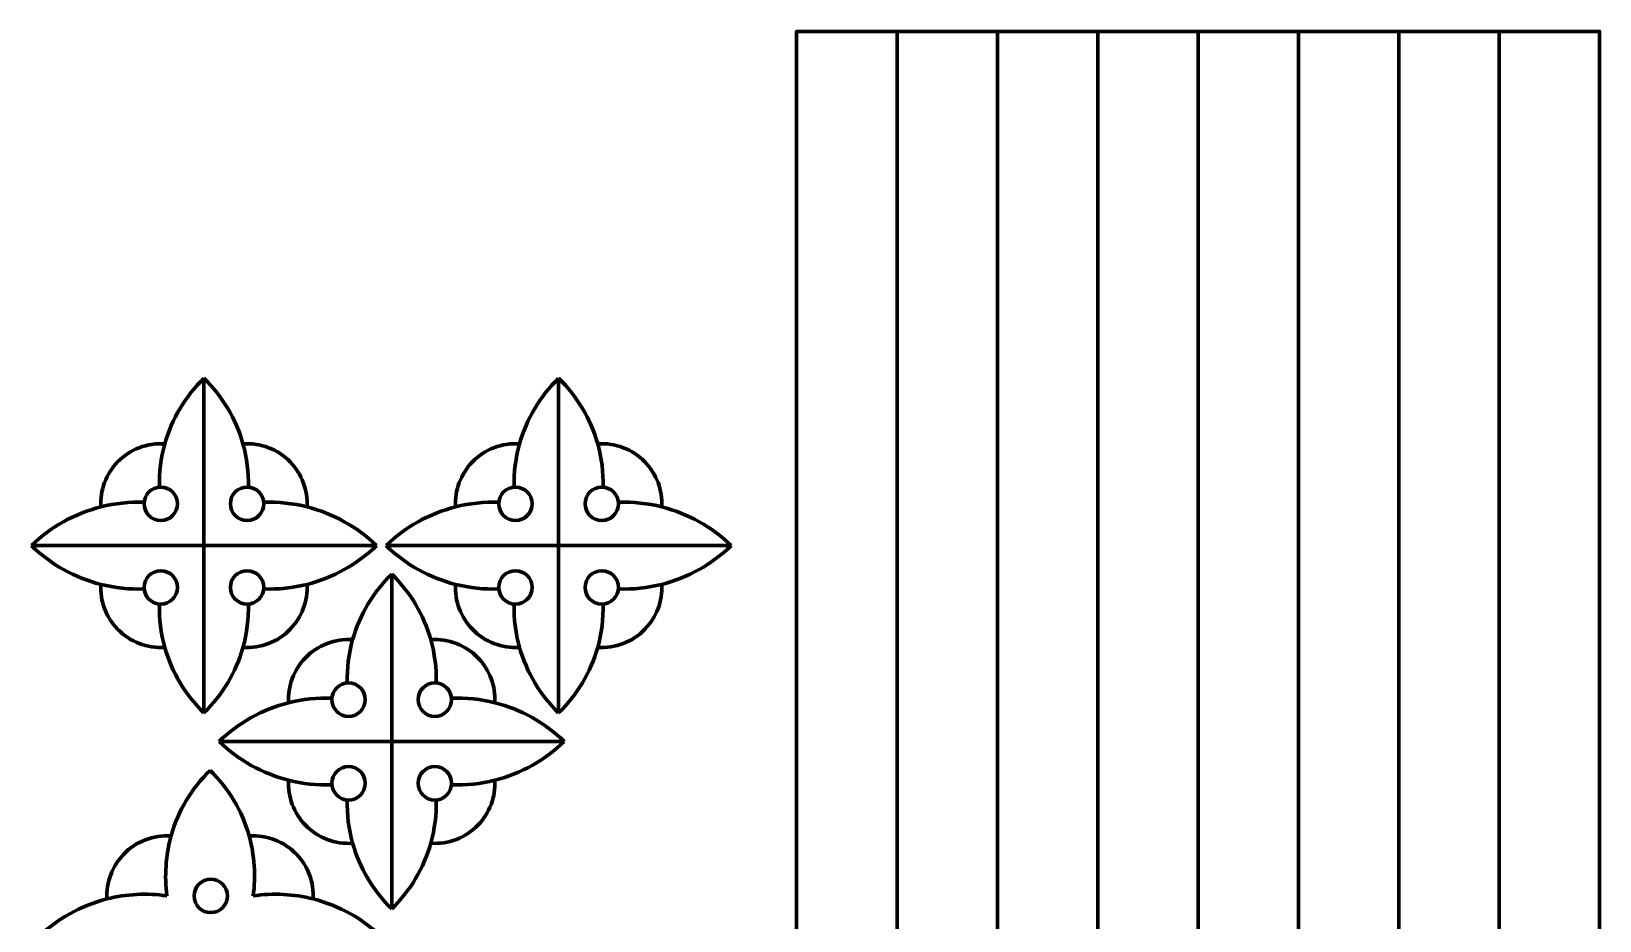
# Model space of a CAD drawing. Header units: inches. Extents: x -139 to 330, y -427 to 483.
# Drawn here: x -138.7 to 330.1, y 216.8 to 482.5 of the extents above; entities that cross this region are included whole.
import ezdxf

# ---------------------------------------------------------------- set-up
doc = ezdxf.new("R2010")
doc.units = ezdxf.units.IN
doc.header["$MEASUREMENT"] = 0
doc.layers.add('CUT', color=7, linetype='Continuous')
doc.layers.add('ENGRAVE', color=7, linetype='Continuous')

# ---------------------------------------------------------------- blocks, each defined once
blk = doc.blocks.new('block 2')
at = {"layer": 'CUT', "color": 1, "lineweight": 70, "true_color": 0xff0000}
blk.add_lwpolyline([(-12.65, 328.84), (-32.65, 328.84)], dxfattribs=at)
blk = doc.blocks.new('block 3')
at = {"layer": 'CUT', "color": 1, "lineweight": 70, "true_color": 0xff0000}
blk.add_open_spline([(-32.65, 328.84), (-26.86, 323.24), (-19.71, 319.25), (-11.9, 317.27)], degree=3, dxfattribs=at)
blk = doc.blocks.new('block 4')
at = {"layer": 'CUT', "color": 1, "lineweight": 70, "true_color": 0xff0000}
blk.add_open_spline([(-11.9, 317.27), (-12.16, 312.29), (-10.33, 307.42), (-6.86, 303.84)], degree=3, dxfattribs=at)
blk = doc.blocks.new('block 5')
at = {"layer": 'CUT', "color": 1, "lineweight": 70, "true_color": 0xff0000}
blk.add_open_spline([(-6.86, 303.84), (-3.18, 300.05), (1.98, 298.07), (7.25, 298.43)], degree=3, dxfattribs=at)
blk = doc.blocks.new('block 6')
at = {"layer": 'CUT', "color": 1, "lineweight": 70, "true_color": 0xff0000}
blk.add_open_spline([(7.25, 298.43), (9.35, 290.98), (13.37, 284.23), (18.93, 278.84)], degree=3, dxfattribs=at)
blk = doc.blocks.new('block 7')
at = {"layer": 'CUT', "color": 1, "lineweight": 70, "true_color": 0xff0000}
blk.add_lwpolyline([(18.93, 278.84), (18.93, 328.84)], dxfattribs=at)
blk = doc.blocks.new('block 8')
at = {"layer": 'CUT', "color": 1, "lineweight": 70, "true_color": 0xff0000}
blk.add_lwpolyline([(18.93, 328.84), (-31.07, 328.84)], dxfattribs=at)
blk = doc.blocks.new('block 9')
at = {"layer": 'CUT', "color": 1, "lineweight": 70, "true_color": 0xff0000}
blk.add_lwpolyline([(50.5, 328.84), (70.5, 328.84)], dxfattribs=at)
blk = doc.blocks.new('block 10')
at = {"layer": 'CUT', "color": 1, "lineweight": 70, "true_color": 0xff0000}
blk.add_open_spline([(49.76, 317.27), (57.56, 319.25), (64.72, 323.24), (70.5, 328.84)], degree=3, dxfattribs=at)
blk = doc.blocks.new('block 11')
at = {"layer": 'CUT', "color": 1, "lineweight": 70, "true_color": 0xff0000}
blk.add_open_spline([(44.71, 303.84), (48.19, 307.42), (50.01, 312.29), (49.76, 317.27)], degree=3, dxfattribs=at)
blk = doc.blocks.new('block 12')
at = {"layer": 'CUT', "color": 1, "lineweight": 70, "true_color": 0xff0000}
blk.add_open_spline([(30.6, 298.43), (35.87, 298.07), (41.04, 300.05), (44.71, 303.84)], degree=3, dxfattribs=at)
blk = doc.blocks.new('block 13')
at = {"layer": 'CUT', "color": 1, "lineweight": 70, "true_color": 0xff0000}
blk.add_open_spline([(18.93, 278.84), (24.48, 284.23), (28.51, 290.98), (30.6, 298.43)], degree=3, dxfattribs=at)
blk = doc.blocks.new('block 14')
at = {"layer": 'CUT', "color": 1, "lineweight": 70, "true_color": 0xff0000}
blk.add_lwpolyline([(18.93, 278.84), (18.93, 328.84)], dxfattribs=at)
blk = doc.blocks.new('block 15')
at = {"layer": 'CUT', "color": 1, "lineweight": 70, "true_color": 0xff0000}
blk.add_lwpolyline([(18.93, 328.84), (68.93, 328.84)], dxfattribs=at)
blk = doc.blocks.new('block 16')
at = {"layer": 'CUT', "color": 1, "lineweight": 70, "true_color": 0xff0000}
blk.add_open_spline([(36.82, 316.34), (36.82, 319.11), (34.58, 321.34), (31.82, 321.34), (29.06, 321.34), (26.82, 319.11), (26.82, 316.34), (26.82, 313.58), (29.06, 311.34), (31.82, 311.34), (34.58, 311.34), (36.82, 313.58), (36.82, 316.34), (36.82, 316.34), (36.82, 316.34), (36.82, 316.34)], degree=3, knots=[0, 0, 0, 0, 1, 1, 1, 2, 2, 2, 3, 3, 3, 4, 4, 4, 5, 5, 5, 5], dxfattribs=at)
blk = doc.blocks.new('block 17')
at = {"layer": 'CUT', "color": 1, "lineweight": 70, "true_color": 0xff0000}
blk.add_lwpolyline([(-12.65, 328.84), (-32.65, 328.84)], dxfattribs=at)
blk = doc.blocks.new('block 18')
at = {"layer": 'CUT', "color": 1, "lineweight": 70, "true_color": 0xff0000}
blk.add_open_spline([(-11.9, 340.42), (-19.71, 338.44), (-26.86, 334.45), (-32.65, 328.84)], degree=3, dxfattribs=at)
blk = doc.blocks.new('block 19')
at = {"layer": 'CUT', "color": 1, "lineweight": 70, "true_color": 0xff0000}
blk.add_open_spline([(-6.86, 353.84), (-10.33, 350.26), (-12.16, 345.4), (-11.9, 340.42)], degree=3, dxfattribs=at)
blk = doc.blocks.new('block 20')
at = {"layer": 'CUT', "color": 1, "lineweight": 70, "true_color": 0xff0000}
blk.add_open_spline([(7.25, 359.26), (1.98, 359.62), (-3.18, 357.64), (-6.86, 353.84)], degree=3, dxfattribs=at)
blk = doc.blocks.new('block 21')
at = {"layer": 'CUT', "color": 1, "lineweight": 70, "true_color": 0xff0000}
blk.add_open_spline([(18.93, 378.84), (13.37, 373.46), (9.35, 366.7), (7.25, 359.26)], degree=3, dxfattribs=at)
blk = doc.blocks.new('block 22')
at = {"layer": 'CUT', "color": 1, "lineweight": 70, "true_color": 0xff0000}
blk.add_lwpolyline([(18.93, 378.84), (18.93, 328.84)], dxfattribs=at)
blk = doc.blocks.new('block 23')
at = {"layer": 'CUT', "color": 1, "lineweight": 70, "true_color": 0xff0000}
blk.add_lwpolyline([(18.93, 328.84), (-31.07, 328.84)], dxfattribs=at)
blk = doc.blocks.new('block 24')
at = {"layer": 'CUT', "color": 1, "lineweight": 70, "true_color": 0xff0000}
blk.add_open_spline([(11.03, 341.34), (11.03, 344.11), (8.79, 346.34), (6.03, 346.34), (3.27, 346.34), (1.03, 344.11), (1.03, 341.34), (1.03, 338.58), (3.27, 336.34), (6.03, 336.34), (8.79, 336.34), (11.03, 338.58), (11.03, 341.34), (11.03, 341.34), (11.03, 341.34), (11.03, 341.34)], degree=3, knots=[0, 0, 0, 0, 1, 1, 1, 2, 2, 2, 3, 3, 3, 4, 4, 4, 5, 5, 5, 5], dxfattribs=at)
blk = doc.blocks.new('block 25')
at = {"layer": 'CUT', "color": 1, "lineweight": 70, "true_color": 0xff0000}
blk.add_lwpolyline([(50.5, 328.84), (70.5, 328.84)], dxfattribs=at)
blk = doc.blocks.new('block 26')
at = {"layer": 'CUT', "color": 1, "lineweight": 70, "true_color": 0xff0000}
blk.add_open_spline([(70.5, 328.84), (64.72, 334.45), (57.56, 338.44), (49.76, 340.42)], degree=3, dxfattribs=at)
blk = doc.blocks.new('block 27')
at = {"layer": 'CUT', "color": 1, "lineweight": 70, "true_color": 0xff0000}
blk.add_open_spline([(49.76, 340.42), (50.01, 345.4), (48.19, 350.26), (44.71, 353.84)], degree=3, dxfattribs=at)
blk = doc.blocks.new('block 28')
at = {"layer": 'CUT', "color": 1, "lineweight": 70, "true_color": 0xff0000}
blk.add_open_spline([(44.71, 353.84), (41.04, 357.64), (35.87, 359.62), (30.6, 359.26)], degree=3, dxfattribs=at)
blk = doc.blocks.new('block 29')
at = {"layer": 'CUT', "color": 1, "lineweight": 70, "true_color": 0xff0000}
blk.add_open_spline([(30.6, 359.26), (28.51, 366.7), (24.48, 373.46), (18.93, 378.84)], degree=3, dxfattribs=at)
blk = doc.blocks.new('block 30')
at = {"layer": 'CUT', "color": 1, "lineweight": 70, "true_color": 0xff0000}
blk.add_lwpolyline([(18.93, 378.84), (18.93, 328.84)], dxfattribs=at)
blk = doc.blocks.new('block 31')
at = {"layer": 'CUT', "color": 1, "lineweight": 70, "true_color": 0xff0000}
blk.add_lwpolyline([(18.93, 328.84), (68.93, 328.84)], dxfattribs=at)
blk = doc.blocks.new('block 32')
at = {"layer": 'CUT', "color": 1, "lineweight": 70, "true_color": 0xff0000}
blk.add_open_spline([(36.82, 341.34), (36.82, 344.11), (34.58, 346.34), (31.82, 346.34), (29.06, 346.34), (26.82, 344.11), (26.82, 341.34), (26.82, 338.58), (29.06, 336.34), (31.82, 336.34), (34.58, 336.34), (36.82, 338.58), (36.82, 341.34), (36.82, 341.34), (36.82, 341.34), (36.82, 341.34)], degree=3, knots=[0, 0, 0, 0, 1, 1, 1, 2, 2, 2, 3, 3, 3, 4, 4, 4, 5, 5, 5, 5], dxfattribs=at)
blk = doc.blocks.new('block 33')
at = {"layer": 'CUT', "color": 1, "lineweight": 70, "true_color": 0xff0000}
blk.add_open_spline([(11.03, 316.34), (11.03, 319.11), (8.79, 321.34), (6.03, 321.34), (3.27, 321.34), (1.03, 319.11), (1.03, 316.34), (1.03, 313.58), (3.27, 311.34), (6.03, 311.34), (8.79, 311.34), (11.03, 313.58), (11.03, 316.34), (11.03, 316.34), (11.03, 316.34), (11.03, 316.34)], degree=3, knots=[0, 0, 0, 0, 1, 1, 1, 2, 2, 2, 3, 3, 3, 4, 4, 4, 5, 5, 5, 5], dxfattribs=at)
blk = doc.blocks.new('block 34')
at = {"layer": 'CUT', "color": 1, "lineweight": 70, "true_color": 0xff0000}
blk.add_lwpolyline([(210.07, -127.48), (240.07, -127.48), (240.07, 482.52), (210.07, 482.52), (210.07, -127.48)], dxfattribs=at)
blk = doc.blocks.new('block 39')
at = {"layer": 'CUT', "color": 1, "lineweight": 70, "true_color": 0xff0000}
blk.add_lwpolyline([(120.07, -427.48), (150.07, -427.48), (150.07, 482.52), (120.07, 482.52), (120.07, -427.48)], dxfattribs=at)
blk = doc.blocks.new('block 40')
at = {"layer": 'CUT', "color": 1, "lineweight": 70, "true_color": 0xff0000}
blk.add_lwpolyline([(90.07, -427.48), (120.07, -427.48), (120.07, 482.52), (90.07, 482.52), (90.07, -427.48)], dxfattribs=at)
blk = doc.blocks.new('block 45')
at = {"layer": 'CUT', "color": 1, "lineweight": 70, "true_color": 0xff0000}
blk.add_lwpolyline([(180.07, -427.48), (210.07, -427.48), (210.07, 482.52), (180.07, 482.52), (180.07, -427.48)], dxfattribs=at)
blk = doc.blocks.new('block 46')
at = {"layer": 'CUT', "color": 1, "lineweight": 70, "true_color": 0xff0000}
blk.add_lwpolyline([(150.07, -427.48), (180.07, -427.48), (180.07, 482.52), (150.07, 482.52), (150.07, -427.48)], dxfattribs=at)
blk = doc.blocks.new('block 47')
at = {"layer": 'CUT', "color": 1, "lineweight": 70, "true_color": 0xff0000}
blk.add_lwpolyline([(240.07, -127.48), (270.07, -127.48), (270.07, 482.52), (240.07, 482.52), (240.07, -127.48)], dxfattribs=at)
blk = doc.blocks.new('block 48')
at = {"layer": 'CUT', "color": 1, "lineweight": 70, "true_color": 0xff0000}
blk.add_lwpolyline([(270.07, -417.48), (300.07, -417.48), (300.07, 482.52), (270.07, 482.52), (270.07, -417.48)], dxfattribs=at)
blk = doc.blocks.new('block 49')
at = {"layer": 'CUT', "color": 1, "lineweight": 70, "true_color": 0xff0000}
blk.add_lwpolyline([(300.07, -417.48), (330.07, -417.48), (330.07, 482.52), (300.07, 482.52), (300.07, -417.48)], dxfattribs=at)
blk = doc.blocks.new('block 97')
at = {"layer": 'CUT', "color": 1, "lineweight": 70, "true_color": 0xff0000}
blk.add_lwpolyline([(-118.66, 328.84), (-138.66, 328.84)], dxfattribs=at)
blk = doc.blocks.new('block 98')
at = {"layer": 'CUT', "color": 1, "lineweight": 70, "true_color": 0xff0000}
blk.add_open_spline([(-138.66, 328.84), (-132.87, 323.24), (-125.72, 319.25), (-117.91, 317.27)], degree=3, dxfattribs=at)
blk = doc.blocks.new('block 99')
at = {"layer": 'CUT', "color": 1, "lineweight": 70, "true_color": 0xff0000}
blk.add_open_spline([(-117.91, 317.27), (-118.17, 312.29), (-116.34, 307.42), (-112.87, 303.84)], degree=3, dxfattribs=at)
blk = doc.blocks.new('block 100')
at = {"layer": 'CUT', "color": 1, "lineweight": 70, "true_color": 0xff0000}
blk.add_open_spline([(-112.87, 303.84), (-109.19, 300.05), (-104.03, 298.07), (-98.76, 298.43)], degree=3, dxfattribs=at)
blk = doc.blocks.new('block 101')
at = {"layer": 'CUT', "color": 1, "lineweight": 70, "true_color": 0xff0000}
blk.add_open_spline([(-98.76, 298.43), (-96.66, 290.98), (-92.64, 284.23), (-87.08, 278.84)], degree=3, dxfattribs=at)
blk = doc.blocks.new('block 102')
at = {"layer": 'CUT', "color": 1, "lineweight": 70, "true_color": 0xff0000}
blk.add_lwpolyline([(-87.08, 278.84), (-87.08, 328.84)], dxfattribs=at)
blk = doc.blocks.new('block 103')
at = {"layer": 'CUT', "color": 1, "lineweight": 70, "true_color": 0xff0000}
blk.add_lwpolyline([(-87.08, 328.84), (-137.08, 328.84)], dxfattribs=at)
blk = doc.blocks.new('block 104')
at = {"layer": 'CUT', "color": 1, "lineweight": 70, "true_color": 0xff0000}
blk.add_lwpolyline([(-55.51, 328.84), (-35.51, 328.84)], dxfattribs=at)
blk = doc.blocks.new('block 105')
at = {"layer": 'CUT', "color": 1, "lineweight": 70, "true_color": 0xff0000}
blk.add_open_spline([(-56.26, 317.27), (-48.45, 319.25), (-41.29, 323.24), (-35.51, 328.84)], degree=3, dxfattribs=at)
blk = doc.blocks.new('block 106')
at = {"layer": 'CUT', "color": 1, "lineweight": 70, "true_color": 0xff0000}
blk.add_open_spline([(-61.3, 303.84), (-57.82, 307.42), (-56, 312.29), (-56.26, 317.27)], degree=3, dxfattribs=at)
blk = doc.blocks.new('block 107')
at = {"layer": 'CUT', "color": 1, "lineweight": 70, "true_color": 0xff0000}
blk.add_open_spline([(-75.41, 298.43), (-70.14, 298.07), (-64.97, 300.05), (-61.3, 303.84)], degree=3, dxfattribs=at)
blk = doc.blocks.new('block 108')
at = {"layer": 'CUT', "color": 1, "lineweight": 70, "true_color": 0xff0000}
blk.add_open_spline([(-87.08, 278.84), (-81.53, 284.23), (-77.5, 290.98), (-75.41, 298.43)], degree=3, dxfattribs=at)
blk = doc.blocks.new('block 109')
at = {"layer": 'CUT', "color": 1, "lineweight": 70, "true_color": 0xff0000}
blk.add_lwpolyline([(-87.08, 278.84), (-87.08, 328.84)], dxfattribs=at)
blk = doc.blocks.new('block 110')
at = {"layer": 'CUT', "color": 1, "lineweight": 70, "true_color": 0xff0000}
blk.add_lwpolyline([(-87.08, 328.84), (-37.08, 328.84)], dxfattribs=at)
blk = doc.blocks.new('block 111')
at = {"layer": 'CUT', "color": 1, "lineweight": 70, "true_color": 0xff0000}
blk.add_open_spline([(-69.19, 316.34), (-69.19, 319.11), (-71.43, 321.34), (-74.19, 321.34), (-76.95, 321.34), (-79.19, 319.11), (-79.19, 316.34), (-79.19, 313.58), (-76.95, 311.34), (-74.19, 311.34), (-71.43, 311.34), (-69.19, 313.58), (-69.19, 316.34), (-69.19, 316.34), (-69.19, 316.34), (-69.19, 316.34)], degree=3, knots=[0, 0, 0, 0, 1, 1, 1, 2, 2, 2, 3, 3, 3, 4, 4, 4, 5, 5, 5, 5], dxfattribs=at)
blk = doc.blocks.new('block 112')
at = {"layer": 'CUT', "color": 1, "lineweight": 70, "true_color": 0xff0000}
blk.add_lwpolyline([(-118.66, 328.84), (-138.66, 328.84)], dxfattribs=at)
blk = doc.blocks.new('block 113')
at = {"layer": 'CUT', "color": 1, "lineweight": 70, "true_color": 0xff0000}
blk.add_open_spline([(-117.91, 340.42), (-125.72, 338.44), (-132.87, 334.45), (-138.66, 328.84)], degree=3, dxfattribs=at)
blk = doc.blocks.new('block 114')
at = {"layer": 'CUT', "color": 1, "lineweight": 70, "true_color": 0xff0000}
blk.add_open_spline([(-112.87, 353.84), (-116.34, 350.26), (-118.17, 345.4), (-117.91, 340.42)], degree=3, dxfattribs=at)
blk = doc.blocks.new('block 115')
at = {"layer": 'CUT', "color": 1, "lineweight": 70, "true_color": 0xff0000}
blk.add_open_spline([(-98.76, 359.26), (-104.03, 359.62), (-109.19, 357.64), (-112.87, 353.84)], degree=3, dxfattribs=at)
blk = doc.blocks.new('block 116')
at = {"layer": 'CUT', "color": 1, "lineweight": 70, "true_color": 0xff0000}
blk.add_open_spline([(-87.08, 378.84), (-92.64, 373.46), (-96.66, 366.7), (-98.76, 359.26)], degree=3, dxfattribs=at)
blk = doc.blocks.new('block 117')
at = {"layer": 'CUT', "color": 1, "lineweight": 70, "true_color": 0xff0000}
blk.add_lwpolyline([(-87.08, 378.84), (-87.08, 328.84)], dxfattribs=at)
blk = doc.blocks.new('block 118')
at = {"layer": 'CUT', "color": 1, "lineweight": 70, "true_color": 0xff0000}
blk.add_lwpolyline([(-87.08, 328.84), (-137.08, 328.84)], dxfattribs=at)
blk = doc.blocks.new('block 119')
at = {"layer": 'CUT', "color": 1, "lineweight": 70, "true_color": 0xff0000}
blk.add_open_spline([(-94.98, 341.34), (-94.98, 344.11), (-97.22, 346.34), (-99.98, 346.34), (-102.74, 346.34), (-104.98, 344.11), (-104.98, 341.34), (-104.98, 338.58), (-102.74, 336.34), (-99.98, 336.34), (-97.22, 336.34), (-94.98, 338.58), (-94.98, 341.34), (-94.98, 341.34), (-94.98, 341.34), (-94.98, 341.34)], degree=3, knots=[0, 0, 0, 0, 1, 1, 1, 2, 2, 2, 3, 3, 3, 4, 4, 4, 5, 5, 5, 5], dxfattribs=at)
blk = doc.blocks.new('block 120')
at = {"layer": 'CUT', "color": 1, "lineweight": 70, "true_color": 0xff0000}
blk.add_lwpolyline([(-55.51, 328.84), (-35.51, 328.84)], dxfattribs=at)
blk = doc.blocks.new('block 121')
at = {"layer": 'CUT', "color": 1, "lineweight": 70, "true_color": 0xff0000}
blk.add_open_spline([(-35.51, 328.84), (-41.29, 334.45), (-48.45, 338.44), (-56.26, 340.42)], degree=3, dxfattribs=at)
blk = doc.blocks.new('block 122')
at = {"layer": 'CUT', "color": 1, "lineweight": 70, "true_color": 0xff0000}
blk.add_open_spline([(-56.26, 340.42), (-56, 345.4), (-57.82, 350.26), (-61.3, 353.84)], degree=3, dxfattribs=at)
blk = doc.blocks.new('block 123')
at = {"layer": 'CUT', "color": 1, "lineweight": 70, "true_color": 0xff0000}
blk.add_open_spline([(-61.3, 353.84), (-64.97, 357.64), (-70.14, 359.62), (-75.41, 359.26)], degree=3, dxfattribs=at)
blk = doc.blocks.new('block 124')
at = {"layer": 'CUT', "color": 1, "lineweight": 70, "true_color": 0xff0000}
blk.add_open_spline([(-75.41, 359.26), (-77.5, 366.7), (-81.53, 373.46), (-87.08, 378.84)], degree=3, dxfattribs=at)
blk = doc.blocks.new('block 125')
at = {"layer": 'CUT', "color": 1, "lineweight": 70, "true_color": 0xff0000}
blk.add_lwpolyline([(-87.08, 378.84), (-87.08, 328.84)], dxfattribs=at)
blk = doc.blocks.new('block 126')
at = {"layer": 'CUT', "color": 1, "lineweight": 70, "true_color": 0xff0000}
blk.add_lwpolyline([(-87.08, 328.84), (-37.08, 328.84)], dxfattribs=at)
blk = doc.blocks.new('block 127')
at = {"layer": 'CUT', "color": 1, "lineweight": 70, "true_color": 0xff0000}
blk.add_open_spline([(-69.19, 341.34), (-69.19, 344.11), (-71.43, 346.34), (-74.19, 346.34), (-76.95, 346.34), (-79.19, 344.11), (-79.19, 341.34), (-79.19, 338.58), (-76.95, 336.34), (-74.19, 336.34), (-71.43, 336.34), (-69.19, 338.58), (-69.19, 341.34), (-69.19, 341.34), (-69.19, 341.34), (-69.19, 341.34)], degree=3, knots=[0, 0, 0, 0, 1, 1, 1, 2, 2, 2, 3, 3, 3, 4, 4, 4, 5, 5, 5, 5], dxfattribs=at)
blk = doc.blocks.new('block 128')
at = {"layer": 'CUT', "color": 1, "lineweight": 70, "true_color": 0xff0000}
blk.add_open_spline([(-94.98, 316.34), (-94.98, 319.11), (-97.22, 321.34), (-99.98, 321.34), (-102.74, 321.34), (-104.98, 319.11), (-104.98, 316.34), (-104.98, 313.58), (-102.74, 311.34), (-99.98, 311.34), (-97.22, 311.34), (-94.98, 313.58), (-94.98, 316.34), (-94.98, 316.34), (-94.98, 316.34), (-94.98, 316.34)], degree=3, knots=[0, 0, 0, 0, 1, 1, 1, 2, 2, 2, 3, 3, 3, 4, 4, 4, 5, 5, 5, 5], dxfattribs=at)
blk = doc.blocks.new('block 159')
at = {"layer": 'CUT', "color": 1, "lineweight": 70, "true_color": 0xff0000}
blk.add_open_spline([(-38.85, 257.82), (-38.85, 260.58), (-41.09, 262.82), (-43.85, 262.82), (-46.62, 262.82), (-48.85, 260.58), (-48.85, 257.82), (-48.85, 255.06), (-46.62, 252.82), (-43.85, 252.82), (-41.09, 252.82), (-38.85, 255.06), (-38.85, 257.82), (-38.85, 257.82), (-38.85, 257.82), (-38.85, 257.82)], degree=3, knots=[0, 0, 0, 0, 1, 1, 1, 2, 2, 2, 3, 3, 3, 4, 4, 4, 5, 5, 5, 5], dxfattribs=at)
blk = doc.blocks.new('block 160')
at = {"layer": 'CUT', "color": 1, "lineweight": 70, "true_color": 0xff0000}
blk.add_open_spline([(-13.07, 282.82), (-13.07, 285.58), (-15.31, 287.82), (-18.07, 287.82), (-20.83, 287.82), (-23.07, 285.58), (-23.07, 282.82), (-23.07, 280.06), (-20.83, 277.82), (-18.07, 277.82), (-15.31, 277.82), (-13.07, 280.06), (-13.07, 282.82), (-13.07, 282.82), (-13.07, 282.82), (-13.07, 282.82)], degree=3, knots=[0, 0, 0, 0, 1, 1, 1, 2, 2, 2, 3, 3, 3, 4, 4, 4, 5, 5, 5, 5], dxfattribs=at)
blk = doc.blocks.new('block 161')
at = {"layer": 'CUT', "color": 1, "lineweight": 70, "true_color": 0xff0000}
blk.add_lwpolyline([(0.61, 270.32), (20.61, 270.32)], dxfattribs=at)
blk = doc.blocks.new('block 162')
at = {"layer": 'CUT', "color": 1, "lineweight": 70, "true_color": 0xff0000}
blk.add_open_spline([(20.61, 270.32), (14.83, 275.93), (7.68, 279.92), (-0.13, 281.9)], degree=3, dxfattribs=at)
blk = doc.blocks.new('block 163')
at = {"layer": 'CUT', "color": 1, "lineweight": 70, "true_color": 0xff0000}
blk.add_open_spline([(-0.13, 281.9), (0.13, 286.88), (-1.7, 291.74), (-5.17, 295.32)], degree=3, dxfattribs=at)
blk = doc.blocks.new('block 164')
at = {"layer": 'CUT', "color": 1, "lineweight": 70, "true_color": 0xff0000}
blk.add_open_spline([(-5.17, 295.32), (-8.85, 299.12), (-14.01, 301.1), (-19.28, 300.74)], degree=3, dxfattribs=at)
blk = doc.blocks.new('block 165')
at = {"layer": 'CUT', "color": 1, "lineweight": 70, "true_color": 0xff0000}
blk.add_open_spline([(-19.28, 300.74), (-21.38, 308.18), (-25.41, 314.94), (-30.96, 320.32)], degree=3, dxfattribs=at)
blk = doc.blocks.new('block 166')
at = {"layer": 'CUT', "color": 1, "lineweight": 70, "true_color": 0xff0000}
blk.add_lwpolyline([(-30.96, 320.32), (-30.96, 270.32)], dxfattribs=at)
blk = doc.blocks.new('block 167')
at = {"layer": 'CUT', "color": 1, "lineweight": 70, "true_color": 0xff0000}
blk.add_lwpolyline([(-30.96, 270.32), (19.04, 270.32)], dxfattribs=at)
blk = doc.blocks.new('block 168')
at = {"layer": 'CUT', "color": 1, "lineweight": 70, "true_color": 0xff0000}
blk.add_open_spline([(-38.85, 282.82), (-38.85, 285.58), (-41.09, 287.82), (-43.85, 287.82), (-46.62, 287.82), (-48.85, 285.58), (-48.85, 282.82), (-48.85, 280.06), (-46.62, 277.82), (-43.85, 277.82), (-41.09, 277.82), (-38.85, 280.06), (-38.85, 282.82), (-38.85, 282.82), (-38.85, 282.82), (-38.85, 282.82)], degree=3, knots=[0, 0, 0, 0, 1, 1, 1, 2, 2, 2, 3, 3, 3, 4, 4, 4, 5, 5, 5, 5], dxfattribs=at)
blk = doc.blocks.new('block 169')
at = {"layer": 'CUT', "color": 1, "lineweight": 70, "true_color": 0xff0000}
blk.add_lwpolyline([(-62.54, 270.32), (-82.54, 270.32)], dxfattribs=at)
blk = doc.blocks.new('block 170')
at = {"layer": 'CUT', "color": 1, "lineweight": 70, "true_color": 0xff0000}
blk.add_open_spline([(-61.79, 281.9), (-69.6, 279.92), (-76.75, 275.93), (-82.54, 270.32)], degree=3, dxfattribs=at)
blk = doc.blocks.new('block 171')
at = {"layer": 'CUT', "color": 1, "lineweight": 70, "true_color": 0xff0000}
blk.add_open_spline([(-56.75, 295.32), (-60.22, 291.74), (-62.05, 286.88), (-61.79, 281.9)], degree=3, dxfattribs=at)
blk = doc.blocks.new('block 172')
at = {"layer": 'CUT', "color": 1, "lineweight": 70, "true_color": 0xff0000}
blk.add_open_spline([(-42.64, 300.74), (-47.91, 301.1), (-53.07, 299.12), (-56.75, 295.32)], degree=3, dxfattribs=at)
blk = doc.blocks.new('block 173')
at = {"layer": 'CUT', "color": 1, "lineweight": 70, "true_color": 0xff0000}
blk.add_open_spline([(-30.96, 320.32), (-36.51, 314.94), (-40.54, 308.18), (-42.64, 300.74)], degree=3, dxfattribs=at)
blk = doc.blocks.new('block 174')
at = {"layer": 'CUT', "color": 1, "lineweight": 70, "true_color": 0xff0000}
blk.add_lwpolyline([(-30.96, 320.32), (-30.96, 270.32)], dxfattribs=at)
blk = doc.blocks.new('block 175')
at = {"layer": 'CUT', "color": 1, "lineweight": 70, "true_color": 0xff0000}
blk.add_lwpolyline([(-30.96, 270.32), (-80.96, 270.32)], dxfattribs=at)
blk = doc.blocks.new('block 176')
at = {"layer": 'CUT', "color": 1, "lineweight": 70, "true_color": 0xff0000}
blk.add_open_spline([(-13.07, 257.82), (-13.07, 260.58), (-15.31, 262.82), (-18.07, 262.82), (-20.83, 262.82), (-23.07, 260.58), (-23.07, 257.82), (-23.07, 255.06), (-20.83, 252.82), (-18.07, 252.82), (-15.31, 252.82), (-13.07, 255.06), (-13.07, 257.82), (-13.07, 257.82), (-13.07, 257.82), (-13.07, 257.82)], degree=3, knots=[0, 0, 0, 0, 1, 1, 1, 2, 2, 2, 3, 3, 3, 4, 4, 4, 5, 5, 5, 5], dxfattribs=at)
blk = doc.blocks.new('block 177')
at = {"layer": 'CUT', "color": 1, "lineweight": 70, "true_color": 0xff0000}
blk.add_lwpolyline([(0.61, 270.32), (20.61, 270.32)], dxfattribs=at)
blk = doc.blocks.new('block 178')
at = {"layer": 'CUT', "color": 1, "lineweight": 70, "true_color": 0xff0000}
blk.add_open_spline([(-0.13, 258.75), (7.68, 260.72), (14.83, 264.72), (20.61, 270.32)], degree=3, dxfattribs=at)
blk = doc.blocks.new('block 179')
at = {"layer": 'CUT', "color": 1, "lineweight": 70, "true_color": 0xff0000}
blk.add_open_spline([(-5.17, 245.32), (-1.7, 248.9), (0.13, 253.77), (-0.13, 258.75)], degree=3, dxfattribs=at)
blk = doc.blocks.new('block 180')
at = {"layer": 'CUT', "color": 1, "lineweight": 70, "true_color": 0xff0000}
blk.add_open_spline([(-19.28, 239.91), (-14.01, 239.55), (-8.85, 241.53), (-5.17, 245.32)], degree=3, dxfattribs=at)
blk = doc.blocks.new('block 181')
at = {"layer": 'CUT', "color": 1, "lineweight": 70, "true_color": 0xff0000}
blk.add_open_spline([(-30.96, 220.32), (-25.41, 225.7), (-21.38, 232.46), (-19.28, 239.91)], degree=3, dxfattribs=at)
blk = doc.blocks.new('block 182')
at = {"layer": 'CUT', "color": 1, "lineweight": 70, "true_color": 0xff0000}
blk.add_lwpolyline([(-30.96, 220.32), (-30.96, 270.32)], dxfattribs=at)
blk = doc.blocks.new('block 183')
at = {"layer": 'CUT', "color": 1, "lineweight": 70, "true_color": 0xff0000}
blk.add_lwpolyline([(-30.96, 270.32), (19.04, 270.32)], dxfattribs=at)
blk = doc.blocks.new('block 184')
at = {"layer": 'CUT', "color": 1, "lineweight": 70, "true_color": 0xff0000}
blk.add_lwpolyline([(-62.54, 270.32), (-82.54, 270.32)], dxfattribs=at)
blk = doc.blocks.new('block 185')
at = {"layer": 'CUT', "color": 1, "lineweight": 70, "true_color": 0xff0000}
blk.add_open_spline([(-82.54, 270.32), (-76.75, 264.72), (-69.6, 260.72), (-61.79, 258.75)], degree=3, dxfattribs=at)
blk = doc.blocks.new('block 186')
at = {"layer": 'CUT', "color": 1, "lineweight": 70, "true_color": 0xff0000}
blk.add_open_spline([(-61.79, 258.75), (-62.05, 253.77), (-60.22, 248.9), (-56.75, 245.32)], degree=3, dxfattribs=at)
blk = doc.blocks.new('block 187')
at = {"layer": 'CUT', "color": 1, "lineweight": 70, "true_color": 0xff0000}
blk.add_open_spline([(-56.75, 245.32), (-53.07, 241.53), (-47.91, 239.55), (-42.64, 239.91)], degree=3, dxfattribs=at)
blk = doc.blocks.new('block 188')
at = {"layer": 'CUT', "color": 1, "lineweight": 70, "true_color": 0xff0000}
blk.add_open_spline([(-42.64, 239.91), (-40.54, 232.46), (-36.51, 225.7), (-30.96, 220.32)], degree=3, dxfattribs=at)
blk = doc.blocks.new('block 189')
at = {"layer": 'CUT', "color": 1, "lineweight": 70, "true_color": 0xff0000}
blk.add_lwpolyline([(-30.96, 220.32), (-30.96, 270.32)], dxfattribs=at)
blk = doc.blocks.new('block 190')
at = {"layer": 'CUT', "color": 1, "lineweight": 70, "true_color": 0xff0000}
blk.add_lwpolyline([(-30.96, 270.32), (-80.96, 270.32)], dxfattribs=at)
blk = doc.blocks.new('block 226')
at = {"layer": 'CUT', "color": 1, "lineweight": 70, "true_color": 0xff0000}
blk.add_open_spline([(-116.08, 223.24), (-123.88, 221.27), (-131.04, 217.28), (-136.82, 211.67)], degree=3, dxfattribs=at)
blk = doc.blocks.new('block 227')
at = {"layer": 'CUT', "color": 1, "lineweight": 70, "true_color": 0xff0000}
blk.add_open_spline([(-111.03, 236.67), (-114.51, 233.09), (-116.33, 228.23), (-116.08, 223.24)], degree=3, dxfattribs=at)
blk = doc.blocks.new('block 228')
at = {"layer": 'CUT', "color": 1, "lineweight": 70, "true_color": 0xff0000}
blk.add_open_spline([(-96.92, 242.09), (-102.19, 242.45), (-107.36, 240.46), (-111.03, 236.67)], degree=3, dxfattribs=at)
blk = doc.blocks.new('block 229')
at = {"layer": 'CUT', "color": 1, "lineweight": 70, "true_color": 0xff0000}
blk.add_open_spline([(-85.25, 261.67), (-90.8, 256.29), (-94.83, 249.53), (-96.92, 242.09)], degree=3, dxfattribs=at)
blk = doc.blocks.new('block 230')
at = {"layer": 'CUT', "color": 1, "lineweight": 70, "true_color": 0xff0000}
blk.add_open_spline([(-33.67, 211.67), (-39.46, 217.28), (-46.61, 221.27), (-54.42, 223.24)], degree=3, dxfattribs=at)
blk = doc.blocks.new('block 231')
at = {"layer": 'CUT', "color": 1, "lineweight": 70, "true_color": 0xff0000}
blk.add_open_spline([(-54.42, 223.24), (-54.16, 228.23), (-55.99, 233.09), (-59.46, 236.67)], degree=3, dxfattribs=at)
blk = doc.blocks.new('block 232')
at = {"layer": 'CUT', "color": 1, "lineweight": 70, "true_color": 0xff0000}
blk.add_open_spline([(-59.46, 236.67), (-63.14, 240.46), (-68.3, 242.45), (-73.57, 242.09)], degree=3, dxfattribs=at)
blk = doc.blocks.new('block 233')
at = {"layer": 'CUT', "color": 1, "lineweight": 70, "true_color": 0xff0000}
blk.add_open_spline([(-73.57, 242.09), (-75.67, 249.53), (-79.69, 256.29), (-85.25, 261.67)], degree=3, dxfattribs=at)
blk = doc.blocks.new('block 234')
at = {"layer": 'CUT', "color": 1, "lineweight": 70, "true_color": 0xff0000}
blk.add_open_spline([(-80.04, 224.16), (-80.04, 226.92), (-82.28, 229.16), (-85.04, 229.16), (-87.8, 229.16), (-90.04, 226.92), (-90.04, 224.16), (-90.04, 221.4), (-87.8, 219.16), (-85.04, 219.16), (-82.28, 219.16), (-80.04, 221.4), (-80.04, 224.16), (-80.04, 224.16), (-80.04, 224.16), (-80.04, 224.16)], degree=3, knots=[0, 0, 0, 0, 1, 1, 1, 2, 2, 2, 3, 3, 3, 4, 4, 4, 5, 5, 5, 5], dxfattribs=at)
blk = doc.blocks.new('block 235')
at = {"layer": 'ENGRAVE', "color": 96, "lineweight": 70, "true_color": 0x007f00}
blk.add_open_spline([(36.8, 315.89), (41.16, 315.73), (45.52, 316.2), (49.76, 317.27)], degree=3, dxfattribs=at)
blk = doc.blocks.new('block 236')
at = {"layer": 'ENGRAVE', "color": 96, "lineweight": 70, "true_color": 0x007f00}
blk.add_open_spline([(30.6, 298.43), (31.79, 302.63), (32.33, 306.99), (32.23, 311.36)], degree=3, dxfattribs=at)
blk = doc.blocks.new('block 237')
at = {"layer": 'ENGRAVE', "color": 96, "lineweight": 70, "true_color": 0x007f00}
blk.add_open_spline([(49.76, 340.42), (45.52, 341.49), (41.16, 341.95), (36.8, 341.8)], degree=3, dxfattribs=at)
blk = doc.blocks.new('block 238')
at = {"layer": 'ENGRAVE', "color": 96, "lineweight": 70, "true_color": 0x007f00}
blk.add_open_spline([(7.25, 359.26), (6.07, 355.05), (5.52, 350.7), (5.63, 346.33)], degree=3, dxfattribs=at)
blk = doc.blocks.new('block 239')
at = {"layer": 'ENGRAVE', "color": 96, "lineweight": 70, "true_color": 0x007f00}
blk.add_open_spline([(1.05, 341.8), (-3.31, 341.95), (-7.67, 341.49), (-11.9, 340.42)], degree=3, dxfattribs=at)
blk = doc.blocks.new('block 240')
at = {"layer": 'ENGRAVE', "color": 96, "lineweight": 70, "true_color": 0x007f00}
blk.add_open_spline([(-11.9, 317.27), (-7.67, 316.2), (-3.31, 315.73), (1.05, 315.89)], degree=3, dxfattribs=at)
blk = doc.blocks.new('block 241')
at = {"layer": 'ENGRAVE', "color": 96, "lineweight": 70, "true_color": 0x007f00}
blk.add_open_spline([(5.63, 311.36), (5.52, 306.99), (6.07, 302.63), (7.25, 298.43)], degree=3, dxfattribs=at)
blk = doc.blocks.new('block 242')
at = {"layer": 'ENGRAVE', "color": 96, "lineweight": 70, "true_color": 0x007f00}
blk.add_open_spline([(32.23, 346.33), (32.33, 350.7), (31.79, 355.05), (30.6, 359.26)], degree=3, dxfattribs=at)
blk = doc.blocks.new('block 243')
at = {"layer": 'ENGRAVE', "color": 96, "lineweight": 70, "true_color": 0x007f00}
blk.add_open_spline([(-69.21, 315.89), (-64.85, 315.73), (-60.49, 316.2), (-56.25, 317.27)], degree=3, dxfattribs=at)
blk = doc.blocks.new('block 244')
at = {"layer": 'ENGRAVE', "color": 96, "lineweight": 70, "true_color": 0x007f00}
blk.add_open_spline([(-75.41, 298.43), (-74.22, 302.63), (-73.68, 306.99), (-73.78, 311.36)], degree=3, dxfattribs=at)
blk = doc.blocks.new('block 245')
at = {"layer": 'ENGRAVE', "color": 96, "lineweight": 70, "true_color": 0x007f00}
blk.add_open_spline([(-56.25, 340.42), (-60.49, 341.49), (-64.85, 341.95), (-69.21, 341.8)], degree=3, dxfattribs=at)
blk = doc.blocks.new('block 246')
at = {"layer": 'ENGRAVE', "color": 96, "lineweight": 70, "true_color": 0x007f00}
blk.add_open_spline([(-98.76, 359.26), (-99.94, 355.05), (-100.49, 350.7), (-100.38, 346.33)], degree=3, dxfattribs=at)
blk = doc.blocks.new('block 247')
at = {"layer": 'ENGRAVE', "color": 96, "lineweight": 70, "true_color": 0x007f00}
blk.add_open_spline([(-104.96, 341.8), (-109.32, 341.95), (-113.68, 341.49), (-117.91, 340.42)], degree=3, dxfattribs=at)
blk = doc.blocks.new('block 248')
at = {"layer": 'ENGRAVE', "color": 96, "lineweight": 70, "true_color": 0x007f00}
blk.add_open_spline([(-117.91, 317.27), (-113.68, 316.2), (-109.32, 315.73), (-104.96, 315.89)], degree=3, dxfattribs=at)
blk = doc.blocks.new('block 249')
at = {"layer": 'ENGRAVE', "color": 96, "lineweight": 70, "true_color": 0x007f00}
blk.add_open_spline([(-100.38, 311.36), (-100.49, 306.99), (-99.94, 302.63), (-98.76, 298.43)], degree=3, dxfattribs=at)
blk = doc.blocks.new('block 250')
at = {"layer": 'ENGRAVE', "color": 96, "lineweight": 70, "true_color": 0x007f00}
blk.add_open_spline([(-73.78, 346.33), (-73.68, 350.7), (-74.22, 355.05), (-75.41, 359.26)], degree=3, dxfattribs=at)
blk = doc.blocks.new('block 259')
at = {"layer": 'ENGRAVE', "color": 96, "lineweight": 70, "true_color": 0x007f00}
blk.add_open_spline([(-17.66, 287.81), (-17.55, 292.17), (-18.1, 296.53), (-19.28, 300.74)], degree=3, dxfattribs=at)
blk = doc.blocks.new('block 260')
at = {"layer": 'ENGRAVE', "color": 96, "lineweight": 70, "true_color": 0x007f00}
blk.add_open_spline([(-44.26, 252.84), (-44.37, 248.47), (-43.82, 244.11), (-42.64, 239.91)], degree=3, dxfattribs=at)
blk = doc.blocks.new('block 261')
at = {"layer": 'ENGRAVE', "color": 96, "lineweight": 70, "true_color": 0x007f00}
blk.add_open_spline([(-61.79, 258.75), (-57.56, 257.67), (-53.2, 257.21), (-48.83, 257.37)], degree=3, dxfattribs=at)
blk = doc.blocks.new('block 262')
at = {"layer": 'ENGRAVE', "color": 96, "lineweight": 70, "true_color": 0x007f00}
blk.add_open_spline([(-48.83, 283.27), (-53.2, 283.43), (-57.56, 282.97), (-61.79, 281.9)], degree=3, dxfattribs=at)
blk = doc.blocks.new('block 263')
at = {"layer": 'ENGRAVE', "color": 96, "lineweight": 70, "true_color": 0x007f00}
blk.add_open_spline([(-42.64, 300.74), (-43.82, 296.53), (-44.37, 292.17), (-44.26, 287.81)], degree=3, dxfattribs=at)
blk = doc.blocks.new('block 264')
at = {"layer": 'ENGRAVE', "color": 96, "lineweight": 70, "true_color": 0x007f00}
blk.add_open_spline([(-0.13, 281.9), (-4.36, 282.97), (-8.73, 283.43), (-13.09, 283.27)], degree=3, dxfattribs=at)
blk = doc.blocks.new('block 265')
at = {"layer": 'ENGRAVE', "color": 96, "lineweight": 70, "true_color": 0x007f00}
blk.add_open_spline([(-19.28, 239.91), (-18.1, 244.11), (-17.55, 248.47), (-17.66, 252.84)], degree=3, dxfattribs=at)
blk = doc.blocks.new('block 266')
at = {"layer": 'ENGRAVE', "color": 96, "lineweight": 70, "true_color": 0x007f00}
blk.add_open_spline([(-13.09, 257.37), (-8.73, 257.21), (-4.36, 257.67), (-0.13, 258.75)], degree=3, dxfattribs=at)
blk = doc.blocks.new('block 275')
at = {"layer": 'ENGRAVE', "color": 96, "lineweight": 70, "true_color": 0x007f00}
blk.add_open_spline([(-98.14, 224.17), (-104.12, 225.04), (-110.22, 224.73), (-116.08, 223.25)], degree=3, dxfattribs=at)
blk = doc.blocks.new('block 276')
at = {"layer": 'ENGRAVE', "color": 96, "lineweight": 70, "true_color": 0x007f00}
blk.add_open_spline([(-96.93, 242.09), (-98.5, 236.25), (-98.92, 230.16), (-98.14, 224.17)], degree=3, dxfattribs=at)
blk = doc.blocks.new('block 281')
at = {"layer": 'ENGRAVE', "color": 96, "lineweight": 70, "true_color": 0x007f00}
blk.add_open_spline([(-54.42, 223.25), (-60.28, 224.73), (-66.37, 225.04), (-72.35, 224.17)], degree=3, dxfattribs=at)
blk = doc.blocks.new('block 282')
at = {"layer": 'ENGRAVE', "color": 96, "lineweight": 70, "true_color": 0x007f00}
blk.add_open_spline([(-72.35, 224.17), (-71.58, 230.16), (-71.99, 236.25), (-73.57, 242.09)], degree=3, dxfattribs=at)

msp = doc.modelspace()

# ---------------------------------------------------------------- block references
at = {"layer": 'CUT'}
for name in ['block 40', 'block 39', 'block 46', 'block 45', 'block 34', 'block 47', 'block 48', 'block 49', 'block 116', 'block 117', 'block 124', 'block 125', 'block 21', 'block 22', 'block 29', 'block 30', 'block 115', 'block 123', 'block 20', 'block 28', 'block 114', 'block 122', 'block 19', 'block 27', 'block 119', 'block 127', 'block 24', 'block 32', 'block 113', 'block 121', 'block 18', 'block 26', 'block 97', 'block 98', 'block 112', 'block 103', 'block 118', 'block 102', 'block 109', 'block 110', 'block 126', 'block 105', 'block 104', 'block 120', 'block 2', 'block 3', 'block 17', 'block 8', 'block 23', 'block 7', 'block 14', 'block 15', 'block 31', 'block 10', 'block 9', 'block 25', 'block 128', 'block 111', 'block 173', 'block 165', 'block 166', 'block 174', 'block 33', 'block 16', 'block 99', 'block 106', 'block 4', 'block 11', 'block 100', 'block 107', 'block 172', 'block 164', 'block 5', 'block 12', 'block 101', 'block 108', 'block 171', 'block 163', 'block 6', 'block 13', 'block 168', 'block 160', 'block 170', 'block 162', 'block 169', 'block 184', 'block 185', 'block 175', 'block 190', 'block 167', 'block 182', 'block 183', 'block 189', 'block 178', 'block 161', 'block 177', 'block 159', 'block 176', 'block 229', 'block 233', 'block 186', 'block 179', 'block 187', 'block 180', 'block 228', 'block 232', 'block 188', 'block 181', 'block 227', 'block 231', 'block 234', 'block 226', 'block 230']:
    msp.add_blockref(name, (0, 0), dxfattribs=at)
at = {"layer": 'ENGRAVE'}
for name in ['block 246', 'block 250', 'block 238', 'block 242', 'block 247', 'block 245', 'block 239', 'block 237', 'block 248', 'block 243', 'block 240', 'block 235', 'block 249', 'block 244', 'block 241', 'block 236', 'block 263', 'block 259', 'block 262', 'block 264', 'block 261', 'block 266', 'block 260', 'block 265', 'block 276', 'block 282', 'block 275', 'block 281']:
    msp.add_blockref(name, (0, 0), dxfattribs=at)

doc.saveas('drawing.dxf')
